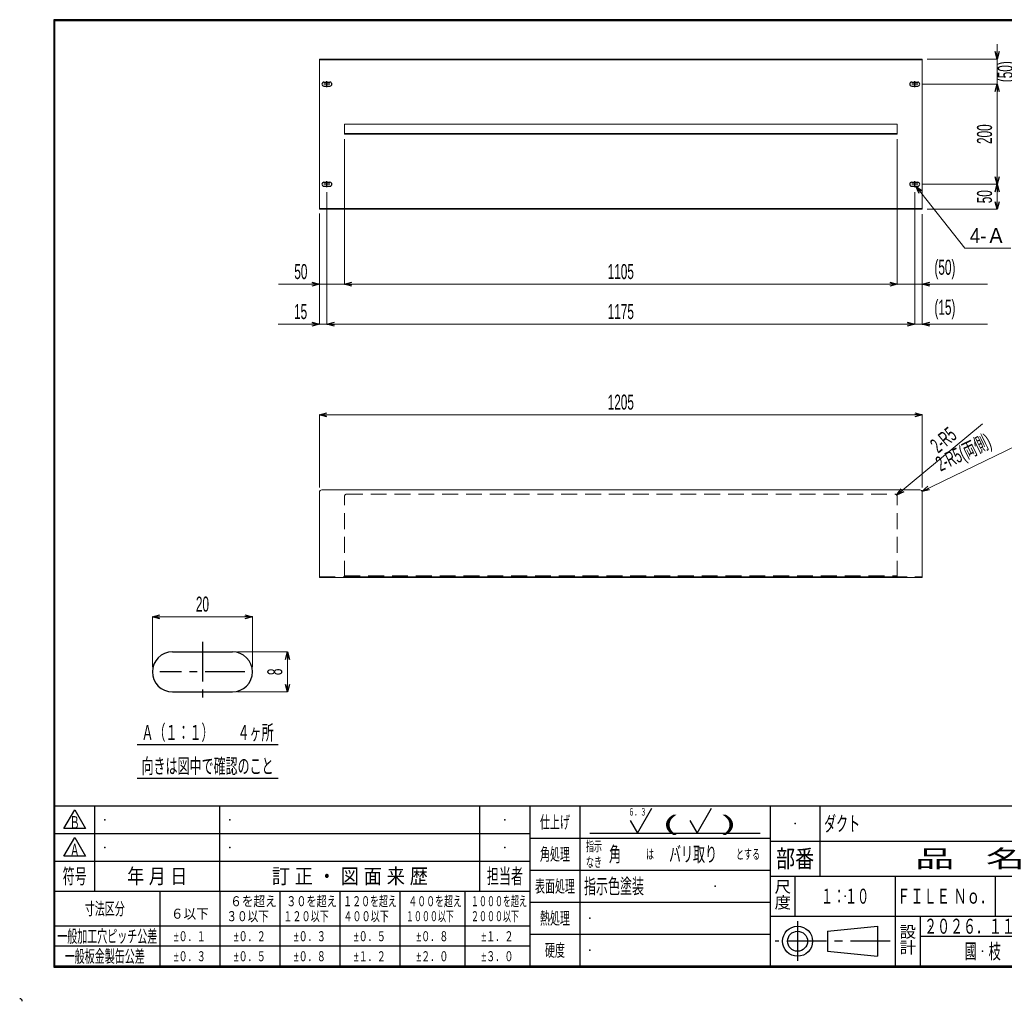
# Model space of a CAD drawing. Header units: millimetres. Extents: x -1485 to 1485, y -1050 to 1050.
# Drawn here: x -1485 to 485, y -1050 to 912 of the extents above; entities that cross this region are included whole.
import ezdxf
from ezdxf.enums import TextEntityAlignment as Align

# ---------------------------------------------------------------- set-up
doc = ezdxf.new("R2010")
doc.units = ezdxf.units.MM
doc.header["$LTSCALE"] = 2.5
doc.header["$PDSIZE"] = 1
doc.linetypes.add('CENTER', pattern=[50.8, 31.75, -6.35, 6.35, -6.35])
doc.linetypes.add('DASHED', pattern=[19.05, 12.7, -6.35])
for name, color, linetype in [('Layer0001', 7, 'Continuous'), ('Layer0012', 7, 'Continuous'), ('Layer0013', 7, 'Continuous'), ('Layer0014', 7, 'Continuous')]:
    doc.layers.add(name, color=color, linetype=linetype)
doc.styles.add('dcStyle0', font='ＭＳ Ｐゴシック', dxfattribs={"width": 0.6})
doc.styles.add('dcStyle1', font='@ＭＳ Ｐゴシック', dxfattribs={"width": 0.8})
doc.dimstyles.new('dc_Radial01', dxfattribs={"dimtxt": 30, "dimasz": 15.00113, "dimexe": 0, "dimexo": 10, "dimgap": 10, "dimtad": 3, "dimdec": 1, "dimdsep": 46, "dimtxsty": 'dcStyle0', "dimblk1": 'OPEN30', "dimblk2": 'OPEN30', "dimsah": 1, "dimcen": 0.09, "dimclrd": 4, "dimclre": 4, "dimclrt": 4, "dimadec": 0, "dimazin": 2, "dimtfac": 1, "dimtdec": 4, "dimtofl": 0, "dimtmove": 0, "dimatfit": 3, "dimfxl": 1, "dimarcsym": 1})
doc.dimstyles.new('dc_Rotated', dxfattribs={"dimtxt": 30, "dimasz": 15.00113, "dimexe": 0, "dimexo": 10, "dimgap": 10, "dimtad": 3, "dimdec": 1, "dimdsep": 46, "dimtxsty": 'dcStyle0', "dimblk1": 'OPEN30', "dimblk2": 'OPEN30', "dimsah": 1, "dimcen": 0.09, "dimclrd": 4, "dimclre": 4, "dimclrt": 4, "dimadec": 0, "dimazin": 2, "dimtfac": 1, "dimtdec": 4, "dimtmove": 0, "dimatfit": 3, "dimfxl": 1, "dimarcsym": 1})

# ---------------------------------------------------------------- blocks, each defined once
blk = doc.blocks.new('DC_GROUP_AAD6-2744_1')
at = {"layer": 'Layer0014', "color": 2, "style": 'dcStyle0'}
for s, width, p, p2 in [('指示', 0.55, (-353, -750), (-321, -750)), ('は', 0.55, (-233, -766), (-217, -766)), ('とする', 0.637211, (-53, -766), (-5, -766)), ('なき', 0.629933, (-353, -782), (-321, -782))]:
    blk.add_text(s, height=20, dxfattribs=dict(at, width=width)).set_placement(p, p2, align=Align.FIT)
blk = doc.blocks.new('DC_GROUP_AAD6-2744_4')
at = {"layer": 'Layer0014', "color": 2, "linetype": 'Continuous', "lineweight": 25}
for p, q in [((-1396.7, -760), (-1375, -722.5)), ((-1375, -722.5), (-1353.3, -760)), ((-1353.3, -760), (-1396.7, -760))]:
    blk.add_line(p, q, dxfattribs=at)
at = {"layer": 'Layer0014', "color": 2, "style": 'dcStyle0', "width": 0.769682}
blk.add_text('Ａ', height=25, dxfattribs=at).set_placement((-1385, -760), (-1365, -760), align=Align.FIT)
blk = doc.blocks.new('DC_GROUP_AAD6-2744_5')
at = {"layer": 'Layer0014', "color": 2, "linetype": 'Continuous', "lineweight": 25}
for p, q in [((-1396.7, -705), (-1375, -667.5)), ((-1375, -667.5), (-1353.3, -705)), ((-1353.3, -705), (-1396.7, -705))]:
    blk.add_line(p, q, dxfattribs=at)
at = {"layer": 'Layer0014', "color": 2, "style": 'dcStyle0', "width": 0.707699}
blk.add_text('Ｂ', height=25, dxfattribs=at).set_placement((-1385, -705), (-1365, -705), align=Align.FIT)
blk = doc.blocks.new('DC_GROUP_AAD6-2744_2')
at = {"layer": 'Layer0013', "color": 4, "linetype": 'Continuous', "lineweight": 25}
for p, q in [((-250.2, -714), (-221.3, -664)), ((-264.6, -689), (-250.2, -714))]:
    blk.add_line(p, q, dxfattribs=at)
at = {"layer": 'Layer0013', "color": 4, "style": 'dcStyle0', "width": 0.812153}
blk.add_text('６．３', height=15, dxfattribs=at).set_placement((-268.2, -679), (-232.2, -679), align=Align.FIT)
blk = doc.blocks.new('DC_GROUP_AAD6-2744_3')
at = {"layer": 'Layer0013', "color": 4, "linetype": 'Continuous', "lineweight": 25}
for p, q in [((-131, -714), (-102.1, -664)), ((-145.4, -689), (-131, -714))]:
    blk.add_line(p, q, dxfattribs=at)
blk = doc.blocks.new('DC_GROUP_AAD6-2744_7')
at = {"layer": 'Layer0013', "color": 4, "linetype": 'Continuous', "lineweight": 25}
blk.add_line((-1250.5, -603.9), (-968.5, -603.9), dxfattribs=at)
at = {"layer": 'Layer0013', "color": 4, "style": 'dcStyle0', "width": 0.586877}
blk.add_text('向きは図中で確認のこと', height=30, dxfattribs=at).set_placement((-1241.5, -594.9), (-977.5, -594.9), align=Align.FIT)
blk = doc.blocks.new('DC_GROUP_AAD6-2744_8')
at = {"layer": 'Layer0013', "color": 4, "linetype": 'Continuous', "lineweight": 25}
blk.add_line((-1250.5, -536.8), (-968.5, -536.8), dxfattribs=at)
at = {"layer": 'Layer0013', "color": 4, "style": 'dcStyle0', "width": 0.820741}
blk.add_text('Ａ（１：１）\u3000\u3000４ヶ所', height=30, dxfattribs=at).set_placement((-1241.5, -527.8), (-977.5, -527.8), align=Align.FIT)
blk = doc.blocks.new('_Open30')
at = {"color": 0, "linetype": 'ByBlock', "lineweight": -2}
for p, q in [((-1, 0.267949), (0, 0)), ((0, 0), (-1, -0.267949)), ((0, 0), (-1, 0))]:
    blk.add_line(p, q, dxfattribs=at)
blk = doc.blocks.new('DC_GROUP_AAD6-2744_17')
at = {"layer": 'Layer0013', "color": 4, "linetype": 'Continuous', "lineweight": 13}
for p, q in [((306.7, 578.8), (404.3, 455)), ((404.3, 455), (496.3, 455))]:
    blk.add_line(p, q, dxfattribs=at)
at = {"layer": 'Layer0013', "color": 4, "xscale": 15.00115266964712, "yscale": 15.00081580252128, "rotation": 128.2649375891976}
blk.add_blockref('_Open30', (306.7, 578.8), dxfattribs=at)
at = {"layer": 'Layer0013', "color": 4, "style": 'dcStyle0', "width": 0.962335}
blk.add_text('4-Ａ', height=30, dxfattribs=at).set_placement((414.3, 465), (486.3, 465), align=Align.FIT)
blk = doc.blocks.new('DC_GROUP_AAD6-2744_6')
at = {"color": 2, "linetype": 'CENTER', "lineweight": 25}
for p, q in [((-1119.7, -331.7), (-1119.7, -451.7)), ((-1119.7, -331.7), (-1119.7, -451.7)), ((-1034.7, -391.7), (-1204.7, -391.7))]:
    blk.add_line(p, q, dxfattribs=at)
at = {"color": 3, "linetype": 'Continuous', "lineweight": 25}
for p, q in [((-1179.7, -351.7), (-1059.7, -351.7)), ((-1179.7, -431.7), (-1059.7, -431.7))]:
    blk.add_line(p, q, dxfattribs=at)
for centre, start, end in [((-1179.7, -391.7), 90, 270), ((-1059.7, -391.7), 270, 90)]:
    blk.add_arc(centre, 40, start, end, dxfattribs=at)
blk = doc.blocks.new('DC_GROUP_AAD6-2744_11')
at = {"color": 3, "linetype": 'Continuous', "lineweight": 25}
for p, q in [((-876.9, 586.8), (-864.9, 586.8)), ((-876.9, 578.8), (-864.9, 578.8))]:
    blk.add_line(p, q, dxfattribs=at)
at = {"color": 2, "linetype": 'CENTER', "lineweight": 25}
for p, q in [((-864.9, 582.8), (-876.9, 582.8)), ((-870.9, 576.8), (-870.9, 588.8))]:
    blk.add_line(p, q, dxfattribs=at)
at = {"color": 3, "linetype": 'Continuous', "lineweight": 25}
for centre, start, end in [((-876.9, 582.8), 90, 270), ((-864.9, 582.8), 270, 90)]:
    blk.add_arc(centre, 4, start, end, dxfattribs=at)
blk = doc.blocks.new('DC_GROUP_AAD6-2744_12')
at = {"color": 3, "linetype": 'Continuous', "lineweight": 25}
for p, q in [((298.1, 586.8), (310.1, 586.8)), ((298.1, 578.8), (310.1, 578.8))]:
    blk.add_line(p, q, dxfattribs=at)
at = {"color": 2, "linetype": 'CENTER', "lineweight": 25}
for p, q in [((310.1, 582.8), (298.1, 582.8)), ((304.1, 576.8), (304.1, 588.8))]:
    blk.add_line(p, q, dxfattribs=at)
at = {"color": 3, "linetype": 'Continuous', "lineweight": 25}
for centre, start, end in [((298.1, 582.8), 90, 270), ((310.1, 582.8), 270, 90)]:
    blk.add_arc(centre, 4, start, end, dxfattribs=at)
blk = doc.blocks.new('DC_GROUP_AAD6-2744_13')
at = {"color": 2, "linetype": 'CENTER', "lineweight": 25}
for p, q in [((-870.9, 776.8), (-870.9, 788.8)), ((-864.9, 782.8), (-876.9, 782.8))]:
    blk.add_line(p, q, dxfattribs=at)
at = {"color": 3, "linetype": 'Continuous', "lineweight": 25}
for p, q in [((-876.9, 786.8), (-864.9, 786.8)), ((-876.9, 778.8), (-864.9, 778.8))]:
    blk.add_line(p, q, dxfattribs=at)
for centre, start, end in [((-876.9, 782.8), 90, 270), ((-864.9, 782.8), 270, 90)]:
    blk.add_arc(centre, 4, start, end, dxfattribs=at)
blk = doc.blocks.new('DC_GROUP_AAD6-2744_14')
at = {"color": 2, "linetype": 'CENTER', "lineweight": 25}
for p, q in [((304.1, 776.8), (304.1, 788.8)), ((310.1, 782.8), (298.1, 782.8))]:
    blk.add_line(p, q, dxfattribs=at)
at = {"color": 3, "linetype": 'Continuous', "lineweight": 25}
for p, q in [((298.1, 786.8), (310.1, 786.8)), ((298.1, 778.8), (310.1, 778.8))]:
    blk.add_line(p, q, dxfattribs=at)
for centre, start, end in [((298.1, 782.8), 90, 270), ((310.1, 782.8), 270, 90)]:
    blk.add_arc(centre, 4, start, end, dxfattribs=at)
blk = doc.blocks.new('*D7')
at = {"layer": 'Layer0012', "color": 4, "linetype": 'Continuous', "lineweight": 13}
for p, q in [((-1219.7, -281.7), (-1019.7, -281.7)), ((-1219.7, -381.7), (-1219.7, -281.7)), ((-1019.7, -381.7), (-1019.7, -281.7))]:
    blk.add_line(p, q, dxfattribs=at)
at = {"layer": 'Layer0012', "color": 4, "xscale": 15.00115266964712, "yscale": 15.00081580252128}
for p, rotation in [((-1219.7, -281.7), 180), ((-1019.7, -281.7), 360)]:
    blk.add_blockref('_Open30', p, dxfattribs=dict(at, rotation=rotation))
at = {"layer": 'Layer0012', "color": 4, "insert": (-1119.7, -271.7), "char_height": 30, "attachment_point": 8, "style": 'dcStyle0'}
blk.add_mtext('\\T1.00;20', dxfattribs=at)
blk = doc.blocks.new('*D8')
at = {"layer": 'Layer0012', "color": 4, "linetype": 'Continuous', "lineweight": 13}
for p, q in [((-1049.7, -351.7), (-949.7, -351.7)), ((-949.7, -431.7), (-949.7, -351.7)), ((-1049.7, -431.7), (-949.7, -431.7))]:
    blk.add_line(p, q, dxfattribs=at)
at = {"layer": 'Layer0012', "color": 4, "xscale": 15.00115266964712, "yscale": 15.00081580252128}
for p, rotation in [((-949.7, -351.7), 90), ((-949.7, -431.7), 270)]:
    blk.add_blockref('_Open30', p, dxfattribs=dict(at, rotation=rotation))
at = {"layer": 'Layer0012', "color": 4, "insert": (-959.7, -391.7), "char_height": 30, "attachment_point": 8, "rotation": 90, "style": 'dcStyle0'}
blk.add_mtext('\\T1.00;8', dxfattribs=at)
blk = doc.blocks.new('*D22')
at = {"layer": 'Layer0012', "color": 4, "linetype": 'Continuous', "lineweight": 13}
blk.add_line((545.9, 79.2), (318.6, -31), dxfattribs=at)
at = {"layer": 'Layer0012', "color": 4, "xscale": 15.00115266964712, "yscale": 15.00081580252128, "rotation": 205.8516462206461}
blk.add_blockref('_Open30', (318.6, -31), dxfattribs=at)
at = {"layer": 'Layer0012', "color": 4, "insert": (359.8, 0.1), "char_height": 30, "attachment_point": 7, "rotation": 25.8516, "style": 'dcStyle0'}
blk.add_mtext('\\T1.00;2-R5(両側)', dxfattribs=at)
blk = doc.blocks.new('*D23')
at = {"layer": 'Layer0012', "color": 4, "linetype": 'Continuous', "lineweight": 13}
blk.add_line((439.6, 103.7), (268, -38.4), dxfattribs=at)
at = {"layer": 'Layer0012', "color": 4, "xscale": 15.00115266964712, "yscale": 15.00081580252128, "rotation": 219.6178666638389}
blk.add_blockref('_Open30', (268, -38.4), dxfattribs=at)
at = {"layer": 'Layer0012', "color": 4, "insert": (351.5, 43.8), "char_height": 30, "attachment_point": 7, "rotation": 39.6179, "style": 'dcStyle0'}
blk.add_mtext('\\T1.00;2-R5', dxfattribs=at)
blk = doc.blocks.new('*D24')
at = {"layer": 'Layer0012', "color": 4, "linetype": 'Continuous', "lineweight": 13}
for p, q in [((-870.9, 566.8), (-870.9, 302.8)), ((-885.9, 524.4), (-885.9, 302.8)), ((-968.4, 302.8), (-885.9, 302.8)), ((-885.9, 302.8), (-870.9, 302.8))]:
    blk.add_line(p, q, dxfattribs=at)
at = {"layer": 'Layer0012', "color": 4, "xscale": 15.00115266964712, "yscale": 15.00081580252128, "rotation": 360}
blk.add_blockref('_Open30', (-885.9, 302.8), dxfattribs=at)
at = {"layer": 'Layer0012', "color": 4, "insert": (-910.4, 312.8), "char_height": 30, "attachment_point": 9, "style": 'dcStyle0'}
blk.add_mtext('\\T1.00;15', dxfattribs=at)
blk = doc.blocks.new('*D25')
at = {"layer": 'Layer0012', "color": 4, "linetype": 'Continuous', "lineweight": 13}
for p, q in [((-870.9, 566.8), (-870.9, 302.8)), ((304.1, 566.8), (304.1, 302.8)), ((-870.9, 302.8), (304.1, 302.8))]:
    blk.add_line(p, q, dxfattribs=at)
at = {"layer": 'Layer0012', "color": 4, "xscale": 15.00115266964712, "yscale": 15.00081580252128}
for p, rotation in [((-870.9, 302.8), 180), ((304.1, 302.8), 360)]:
    blk.add_blockref('_Open30', p, dxfattribs=dict(at, rotation=rotation))
at = {"layer": 'Layer0012', "color": 4, "insert": (-283.4, 312.8), "char_height": 30, "attachment_point": 8, "style": 'dcStyle0'}
blk.add_mtext('\\T1.00;1175', dxfattribs=at)
blk = doc.blocks.new('*D26')
at = {"layer": 'Layer0012', "color": 4, "linetype": 'Continuous', "lineweight": 13}
for p, q in [((304.1, 566.8), (304.1, 302.8)), ((319.1, 522.8), (319.1, 302.8)), ((304.1, 302.8), (319.1, 302.8)), ((449.6, 302.8), (319.1, 302.8))]:
    blk.add_line(p, q, dxfattribs=at)
at = {"layer": 'Layer0012', "color": 4, "xscale": 15.00115266964712, "yscale": 15.00081580252128, "rotation": 180}
blk.add_blockref('_Open30', (319.1, 302.8), dxfattribs=at)
at = {"layer": 'Layer0012', "color": 4, "insert": (343.6, 312.8), "char_height": 30, "attachment_point": 7, "style": 'dcStyle0'}
blk.add_mtext('\\T1.00;(15)', dxfattribs=at)
blk = doc.blocks.new('*D27')
at = {"layer": 'Layer0012', "color": 4, "linetype": 'Continuous', "lineweight": 13}
for p, q in [((-885.9, 121.9), (319.1, 121.9)), ((-885.9, -23.1), (-885.9, 121.9)), ((319.1, -23.1), (319.1, 121.9))]:
    blk.add_line(p, q, dxfattribs=at)
at = {"layer": 'Layer0012', "color": 4, "xscale": 15.00115266964712, "yscale": 15.00081580252128}
for p, rotation in [((-885.9, 121.9), 180), ((319.1, 121.9), 360)]:
    blk.add_blockref('_Open30', p, dxfattribs=dict(at, rotation=rotation))
at = {"layer": 'Layer0012', "color": 4, "insert": (-283.4, 131.9), "char_height": 30, "attachment_point": 8, "style": 'dcStyle0'}
blk.add_mtext('\\T1.00;1205', dxfattribs=at)
blk = doc.blocks.new('*D28')
at = {"layer": 'Layer0012', "color": 4, "linetype": 'Continuous', "lineweight": 13}
for p, q in [((320.1, 582.8), (469.1, 582.8)), ((469.1, 532.8), (469.1, 582.8)), ((329.1, 532.8), (469.1, 532.8))]:
    blk.add_line(p, q, dxfattribs=at)
at = {"layer": 'Layer0012', "color": 4, "xscale": 15.00115266964712, "yscale": 15.00081580252128}
for p, rotation in [((469.1, 582.8), 90), ((469.1, 532.8), 270)]:
    blk.add_blockref('_Open30', p, dxfattribs=dict(at, rotation=rotation))
at = {"layer": 'Layer0012', "color": 4, "insert": (459.1, 557.8), "char_height": 30, "attachment_point": 8, "rotation": 90, "style": 'dcStyle0'}
blk.add_mtext('\\T1.00;50', dxfattribs=at)
blk = doc.blocks.new('*D29')
at = {"layer": 'Layer0012', "color": 4, "linetype": 'Continuous', "lineweight": 13}
for p, q in [((320.1, 782.8), (469.1, 782.8)), ((469.1, 582.8), (469.1, 782.8)), ((320.1, 582.8), (469.1, 582.8))]:
    blk.add_line(p, q, dxfattribs=at)
at = {"layer": 'Layer0012', "color": 4, "xscale": 15.00115266964712, "yscale": 15.00081580252128}
for p, rotation in [((469.1, 782.8), 90), ((469.1, 582.8), 270)]:
    blk.add_blockref('_Open30', p, dxfattribs=dict(at, rotation=rotation))
at = {"layer": 'Layer0012', "color": 4, "insert": (459.1, 682.8), "char_height": 30, "attachment_point": 8, "rotation": 90, "style": 'dcStyle0'}
blk.add_mtext('\\T1.00;200', dxfattribs=at)
blk = doc.blocks.new('*D30')
at = {"layer": 'Layer0012', "color": 4, "linetype": 'Continuous', "lineweight": 13}
for p, q in [((469.1, 862.8), (469.1, 832.8)), ((329.1, 832.8), (469.1, 832.8)), ((469.1, 782.8), (469.1, 832.8)), ((320.1, 782.8), (469.1, 782.8))]:
    blk.add_line(p, q, dxfattribs=at)
at = {"layer": 'Layer0012', "color": 4, "xscale": 15.00115266964712, "yscale": 15.00081580252128, "rotation": 270}
blk.add_blockref('_Open30', (469.1, 832.8), dxfattribs=at)
at = {"layer": 'Layer0012', "color": 4, "insert": (509.1, 807.6), "char_height": 30, "attachment_point": 8, "rotation": 90, "style": 'dcStyle0'}
blk.add_mtext('\\T1.00;(50)', dxfattribs=at)
blk = doc.blocks.new('*D31')
at = {"layer": 'Layer0012', "color": 4, "linetype": 'Continuous', "lineweight": 13}
for p, q in [((-835.9, 672.8), (-835.9, 382.8)), ((-885.9, 524.4), (-885.9, 382.8)), ((-967.9, 382.8), (-885.9, 382.8)), ((-885.9, 382.8), (-835.9, 382.8))]:
    blk.add_line(p, q, dxfattribs=at)
at = {"layer": 'Layer0012', "color": 4, "xscale": 15.00115266964712, "yscale": 15.00081580252128, "rotation": 360}
blk.add_blockref('_Open30', (-885.9, 382.8), dxfattribs=at)
at = {"layer": 'Layer0012', "color": 4, "insert": (-909.9, 392.8), "char_height": 30, "attachment_point": 9, "style": 'dcStyle0'}
blk.add_mtext('\\T1.00;50', dxfattribs=at)
blk = doc.blocks.new('*D32')
at = {"layer": 'Layer0012', "color": 4, "linetype": 'Continuous', "lineweight": 13}
for p, q in [((-835.9, 672.8), (-835.9, 382.8)), ((269.1, 672.8), (269.1, 382.8)), ((-835.9, 382.8), (269.1, 382.8))]:
    blk.add_line(p, q, dxfattribs=at)
at = {"layer": 'Layer0012', "color": 4, "xscale": 15.00115266964712, "yscale": 15.00081580252128}
for p, rotation in [((-835.9, 382.8), 180), ((269.1, 382.8), 360)]:
    blk.add_blockref('_Open30', p, dxfattribs=dict(at, rotation=rotation))
at = {"layer": 'Layer0012', "color": 4, "insert": (-283.4, 392.8), "char_height": 30, "attachment_point": 8, "style": 'dcStyle0'}
blk.add_mtext('\\T1.00;1105', dxfattribs=at)
blk = doc.blocks.new('*D33')
at = {"layer": 'Layer0012', "color": 4, "linetype": 'Continuous', "lineweight": 13}
for p, q in [((269.1, 672.8), (269.1, 382.8)), ((319.1, 522.8), (319.1, 382.8)), ((269.1, 382.8), (319.1, 382.8)), ((449.6, 382.8), (319.1, 382.8))]:
    blk.add_line(p, q, dxfattribs=at)
at = {"layer": 'Layer0012', "color": 4, "xscale": 15.00115266964712, "yscale": 15.00081580252128, "rotation": 180}
blk.add_blockref('_Open30', (319.1, 382.8), dxfattribs=at)
at = {"layer": 'Layer0012', "color": 4, "insert": (343.6, 392.8), "char_height": 30, "attachment_point": 7, "style": 'dcStyle0'}
blk.add_mtext('\\T1.00;(50)', dxfattribs=at)
blk = doc.blocks.new('DC_GROUP_AAD6-2744_15')
at = {"color": 3, "linetype": 'Continuous', "lineweight": 18}
for p, q in [((-573.9, 832.8), (-573.9, 831.2)), ((-138.9, 832.8), (-138.9, 831.2)), ((319.1, 534.8), (319.1, 532.8))]:
    blk.add_line(p, q, dxfattribs=at)
at = {"layer": 'Layer0001', "color": 3, "linetype": 'Continuous', "lineweight": 18}
for p, q in [((-885.9, 532.8), (-885.9, 832.8)), ((-885.9, 832.8), (319.1, 832.8)), ((319.1, 831.2), (-885.9, 831.2)), ((319.1, 832.8), (319.1, 534.8)), ((-835.9, 702.8), (269.1, 702.8)), ((-835.9, 682.8), (-835.9, 702.8)), ((269.1, 702.8), (269.1, 682.8)), ((269.1, 684.4), (-835.9, 684.4)), ((-835.9, 682.8), (269.1, 682.8)), ((-885.9, 534.4), (319.1, 534.4)), ((319.1, 532.8), (-885.9, 532.8))]:
    blk.add_line(p, q, dxfattribs=at)

msp = doc.modelspace()

# ---------------------------------------------------------------- linework, layer by layer
at = {"layer": 'Layer0001', "color": 3, "linetype": 'Continuous', "lineweight": 18}
for p, q in [((-885.9, -78.14), (-885.9, -33.14)), ((-880.9, -28.14), (314.12, -28.14)), ((319.12, -33.14), (319.12, -203.14)), ((-885.9, -203.14), (-885.9, -78.14)), ((-882.3, -203.14), (-885.9, -203.14)), ((-882.3, -203.14), (-855.9, -203.14)), ((319.12, -203.14), (-855.9, -203.14))]:
    msp.add_line(p, q, dxfattribs=at)
at = {"layer": 'Layer0001', "color": 3, "linetype": 'DASHED', "lineweight": 18}
for p, q in [((-830.9, -36.54), (264.12, -36.54)), ((-835.9, -201.54), (-835.9, -41.54)), ((269.12, -201.54), (269.12, -41.54)), ((-885.9, -201.54), (319.12, -201.54)), ((-835.9, -199.94), (269.12, -199.94)), ((269.12, -201.54), (-835.9, -201.54))]:
    msp.add_line(p, q, dxfattribs=at)
at = {"layer": 'Layer0001', "color": 3, "linetype": 'Continuous', "lineweight": 18}
for centre, start, end in [((-880.9, -33.14), 90, 180), ((314.12, -33.14), 0, 90)]:
    msp.add_arc(centre, 5, start, end, dxfattribs=at)
at = {"layer": 'Layer0001', "color": 3, "linetype": 'DASHED', "lineweight": 18}
for centre, start, end in [((-830.9, -41.54), 90, 180), ((264.12, -41.54), 0, 90)]:
    msp.add_arc(centre, 5, start, end, dxfattribs=at)
at = {"layer": 'Layer0014', "color": 3, "linetype": 'Continuous', "lineweight": 25}
for p, q in [((1416.5, 911.5), (-1416.5, 911.5)), ((-1416.5, 911.5), (-1416.5, -981.5)), ((-1415, -980), (-1415, 910)), ((-1415, 910), (1415, 910)), ((1415, -660), (-1415, -660)), ((-1335, -830), (-1335, -660)), ((-1085, -830), (-1085, -660)), ((-565, -830), (-565, -660)), ((-465, -660), (-465, -980)), ((15, -660), (15, -980)), ((115, -800), (115, -660)), ((-1415, -715), (-465, -715)), ((-465, -724), (15, -724)), ((15, -730), (1415, -730)), ((-1415, -770), (-465, -770)), ((-465, -788), (15, -788)), ((15, -800), (1415, -800)), ((265, -800), (265, -980)), ((-1415, -830), (-465, -830)), ((-1205, -830), (-1205, -980)), ((-465, -852), (15, -852)), ((15, -880), (1415, -880)), ((-465, -900), (-1415, -900)), ((130, -910), (230, -900)), ((230, -900), (230, -960)), ((-465, -916), (15, -916)), ((130, -910), (130, -950)), ((-465, -940), (-1415, -940)), ((130, -950), (230, -960)), ((-1416.5, -981.5), (1416.5, -981.5)), ((1415, -980), (-1415, -980))]:
    msp.add_line(p, q, dxfattribs=at)
at = {"layer": 'Layer0014', "color": 4, "linetype": 'Continuous', "lineweight": 25}
for p, q in [((-365, -660), (-365, -980)), ((-345, -714), (-5, -714)), ((65, -880), (65, -800)), ((465, -800), (465, -880)), ((-1085, -830), (-1085, -980)), ((-965, -830), (-965, -980)), ((-845, -830), (-845, -980)), ((-725, -830), (-725, -980)), ((-595, -830), (-595, -980)), ((315, -880), (315, -980)), ((315, -920), (565, -920))]:
    msp.add_line(p, q, dxfattribs=at)
at = {"layer": 'Layer0014', "color": 2, "linetype": 'CENTER', "lineweight": 25}
for p, q in [((70, -890), (70, -970)), ((255, -930), (25, -930))]:
    msp.add_line(p, q, dxfattribs=at)
at = {"layer": 'Layer0014', "color": 3, "linetype": 'Continuous', "lineweight": 25}
for radius in [30, 20]:
    msp.add_circle((70, -930), radius, dxfattribs=at)
at = {"layer": 'Layer0014', "color": 5, "linetype": 'Continuous', "lineweight": 25}
msp.add_arc((-1485, -1050), 5, 0, 90, dxfattribs=at)
at = {"layer": 'Layer0014', "color": 5, "linetype": 'Continuous'}
for p in [(-1315, -687.5), (-1065, -687.5), (-515, -687.5), (65, -695), (135, -695), (-1315, -742.5), (-1065, -742.5), (-515, -742.5), (-295, -756), (-175, -756), (-345, -820), (-95, -820), (165, -840), (-345, -884), (335, -900), (-345, -948), (440, -950)]:
    msp.add_point(p, dxfattribs=at)

# ---------------------------------------------------------------- block references
at = {"linetype": 'Continuous'}
for name in ['DC_GROUP_AAD6-2744_13', 'DC_GROUP_AAD6-2744_14', 'DC_GROUP_AAD6-2744_11', 'DC_GROUP_AAD6-2744_12', 'DC_GROUP_AAD6-2744_6']:
    msp.add_blockref(name, (0, 0), dxfattribs=at)
at = {"layer": 'Layer0001', "linetype": 'Continuous'}
msp.add_blockref('DC_GROUP_AAD6-2744_15', (0, 0), dxfattribs=at)
at = {"layer": 'Layer0013', "linetype": 'Continuous'}
for name in ['DC_GROUP_AAD6-2744_17', 'DC_GROUP_AAD6-2744_8', 'DC_GROUP_AAD6-2744_7', 'DC_GROUP_AAD6-2744_2', 'DC_GROUP_AAD6-2744_3']:
    msp.add_blockref(name, (0, 0), dxfattribs=at)
at = {"layer": 'Layer0014', "linetype": 'Continuous'}
for name in ['DC_GROUP_AAD6-2744_5', 'DC_GROUP_AAD6-2744_4', 'DC_GROUP_AAD6-2744_1']:
    msp.add_blockref(name, (0, 0), dxfattribs=at)

# ---------------------------------------------------------------- texts
at = {"layer": 'Layer0013', "color": 4, "style": 'dcStyle0'}
for s, width, p, p2 in [('(    )', 1.805192, (-198.01, -708.64), (-54.01, -708.64)), ('ダクト', 0.694787, (123, -710), (195, -710)), ('角', 0.55, (-307, -771), (-283, -771)), ('バリ取り', 0.629933, (-187, -771), (-91, -771)), ('指示色塗装', 0.55, (-357, -835), (-237, -835)), ('１：１０', 0.862443, (117, -855), (213, -855)), ('２０２６．１１.０２', 0.868013, (323, -915), (563, -915)), ('國\u3000枝', 0.619282, (404, -965), (476, -965))]:
    msp.add_text(s, height=30, dxfattribs=dict(at, width=width)).set_placement(p, p2, align=Align.FIT)
at = {"layer": 'Layer0014', "color": 2, "style": 'dcStyle0'}
for s, height, width, p, p2 in [('仕上げ', 25, 0.553553, (-445, -704.5), (-385, -704.5)), ('角処理', 25, 0.55, (-445, -768.5), (-385, -768.5)), ('部番', 35, 0.746429, (27, -782.5), (103, -782.5)), ('品   名', 35, 1.482973, (305, -782.5), (525, -782.5)), ('符号', 30, 0.55, (-1399, -815), (-1351, -815)), ('年 月 日', 30, 0.761909, (-1270, -815), (-1150, -815)), ('訂 正 ・ 図 面 来 歴', 30, 0.858543, (-981, -815), (-669, -815)), ('担当者', 30, 0.55, (-551, -815), (-479, -815)), ('表面処理', 25, 0.55, (-455, -832.5), (-375, -832.5)), ('ＦＩＬＥ Ｎｏ．', 30, 0.958586, (269, -855), (461, -855)), ('   ６を超え', 20, 0.883925, (-1083, -860), (-971, -860)), ('  ３０を超え', 20, 0.813175, (-963, -860), (-851, -860)), (' １２０を超え', 20, 0.752912, (-843, -860), (-731, -860)), (' ４００を超え', 20, 0.752912, (-713, -860), (-601, -860)), ('１０００を超え', 20, 0.700964, (-583, -860), (-471, -860)), ('寸法区分', 25, 0.55, (-1355, -877.5), (-1275, -877.5)), ('   ６以下', 20, 0.917262, (-1203, -885), (-1107, -885)), ('  ３０以下', 20, 0.829851, (-1083, -890), (-987, -890)), (' １２０以下', 20, 0.75765, (-963, -890), (-867, -890)), (' ４００以下', 20, 0.75765, (-843, -890), (-747, -890)), ('１０００以下', 20, 0.697008, (-713, -890), (-617, -890)), ('２０００以下', 20, 0.697008, (-583, -890), (-487, -890)), ('熱処理', 25, 0.55, (-445, -896.5), (-385, -896.5)), ('一般加工穴ピッチ公差', 25, 0.578487, (-1410, -932.5), (-1210, -932.5)), ('±０．１', 20, 0.725681, (-1177, -930), (-1113, -930)), ('±０．２', 20, 0.725681, (-1057, -930), (-993, -930)), ('±０．３', 20, 0.725681, (-937, -930), (-873, -930)), ('±０．５', 20, 0.725681, (-817, -930), (-753, -930)), ('±０．８', 20, 0.725681, (-692, -930), (-628, -930)), ('±１．２', 20, 0.725681, (-562, -930), (-498, -930)), ('一般板金製缶公差', 25, 0.55, (-1395, -972.5), (-1235, -972.5)), ('硬度', 25, 0.55, (-435, -960.5), (-395, -960.5)), ('±０．３', 20, 0.725681, (-1177, -970), (-1113, -970)), ('±０．５', 20, 0.725681, (-1057, -970), (-993, -970)), ('±０．８', 20, 0.725681, (-937, -970), (-873, -970)), ('±１．２', 20, 0.725681, (-817, -970), (-753, -970)), ('±２．０', 20, 0.725681, (-692, -970), (-628, -970)), ('±３．０', 20, 0.725681, (-562, -970), (-498, -970))]:
    msp.add_text(s, height=height, dxfattribs=dict(at, width=width)).set_placement(p, p2, align=Align.FIT)
at = {"layer": 'Layer0014', "color": 2, "style": 'dcStyle1', "width": 0.9625}
for s, p in [('尺度', (28, -805)), ('設計', (278, -895))]:
    msp.add_text(s, height=24, rotation=270, dxfattribs=at).set_placement(p)

# ---------------------------------------------------------------- dimensions: what is measured, and where the dimension line sits
at = {"layer": 'Layer0012', "linetype": 'Continuous', "lineweight": 13}
dim = msp.add_linear_dim(base=(469.12, 832.8), p1=(310.12, 782.8), p2=(319.12, 832.8), angle=90, text='(<>)', dimstyle='dc_Rotated', override={"dimtxt": 30, "dimasz": 15.00113, "dimexe": 0, "dimexo": 10, "dimgap": 40, "dimtad": 3, "dimtih": 0, "dimtoh": 0, "dimdec": 1, "dimlfac": 1, "dimzin": 8, "dimtxsty": 'dcStyle0', "dimblk1": 'Open30', "dimblk2": 'Open30', "dimsah": 1, "dimclrd": 4, "dimclre": 4, "dimclrt": 4, "dimazin": 2, "dimtofl": 1, "dimtolj": 0, "dimtzin": 8, "dimarcsym": 1}, dxfattribs=at)
dim.commit()
dim.dimension.update_dxf_attribs({"geometry": '*D30', "text_midpoint": (469.12, 807.59), "dimtype": 160})
for base, p1, p2, override, picture, middle in [((469.12, 782.8), (310.12, 582.8), (310.12, 782.8), {"dimtxt": 30, "dimasz": 15.00113, "dimexe": 0, "dimexo": 10, "dimgap": 10, "dimtad": 3, "dimtih": 0, "dimtoh": 0, "dimdec": 1, "dimlfac": 1, "dimzin": 8, "dimtxsty": 'dcStyle0', "dimblk1": 'Open30', "dimblk2": 'Open30', "dimsah": 1, "dimclrd": 4, "dimclre": 4, "dimclrt": 4, "dimazin": 2, "dimtofl": 1, "dimtolj": 0, "dimtzin": 8, "dimarcsym": 1}, '*D29', (469.12, 682.8)), ((469.12, 582.8), (319.12, 532.8), (310.12, 582.8), {"dimtxt": 30, "dimasz": 15.00113, "dimexe": 0, "dimexo": 10, "dimgap": 10, "dimtad": 3, "dimtih": 0, "dimtoh": 0, "dimdec": 1, "dimlfac": 1, "dimzin": 8, "dimtxsty": 'dcStyle0', "dimblk1": 'Open30', "dimblk2": 'Open30', "dimsah": 1, "dimclrd": 4, "dimclre": 4, "dimclrt": 4, "dimazin": 2, "dimtofl": 1, "dimtolj": 0, "dimtzin": 8, "dimarcsym": 1}, '*D28', (469.12, 557.8)), ((-949.71, -351.71), (-1059.71, -431.71), (-1059.71, -351.71), {"dimtxt": 30, "dimasz": 15.00113, "dimexe": 0, "dimexo": 10, "dimgap": 10, "dimtad": 3, "dimtih": 0, "dimtoh": 0, "dimdec": 1, "dimlfac": 0.1, "dimzin": 8, "dimtxsty": 'dcStyle0', "dimblk1": 'Open30', "dimblk2": 'Open30', "dimsah": 1, "dimclrd": 4, "dimclre": 4, "dimclrt": 4, "dimazin": 2, "dimtofl": 1, "dimtolj": 0, "dimtzin": 8, "dimarcsym": 1}, '*D8', (-949.71, -391.71))]:
    dim = msp.add_linear_dim(base=base, p1=p1, p2=p2, angle=90, dimstyle='dc_Rotated', override=override, dxfattribs=at)
    dim.commit()
    dim.dimension.update_dxf_attribs({"geometry": picture, "text_midpoint": middle, "dimtype": 160})
for base, p1, p2, override, picture, middle in [((-835.9, 382.8), (-885.9, 534.4), (-835.9, 682.8), {"dimtxt": 30, "dimasz": 15.00113, "dimexe": 0, "dimexo": 10, "dimgap": 10, "dimtad": 3, "dimtih": 0, "dimtoh": 0, "dimdec": 1, "dimlfac": 1, "dimzin": 8, "dimtxsty": 'dcStyle0', "dimblk1": 'Open30', "dimblk2": 'Open30', "dimsah": 1, "dimclrd": 4, "dimclre": 4, "dimclrt": 4, "dimazin": 2, "dimtofl": 1, "dimtolj": 0, "dimtzin": 8, "dimarcsym": 1}, '*D31', (-933.9, 382.8)), ((269.12, 382.8), (-835.9, 682.8), (269.12, 682.8), {"dimtxt": 30, "dimasz": 15.00113, "dimexe": 0, "dimexo": 10, "dimgap": 10, "dimtad": 3, "dimtih": 0, "dimtoh": 0, "dimdec": 1, "dimlfac": 1, "dimzin": 8, "dimtxsty": 'dcStyle0', "dimblk1": 'Open30', "dimblk2": 'Open30', "dimsah": 1, "dimclrd": 4, "dimclre": 4, "dimclrt": 4, "dimazin": 2, "dimtofl": 1, "dimtolj": 0, "dimtzin": 8, "dimarcsym": 1}, '*D32', (-283.39, 382.8)), ((-870.9, 302.8), (-885.9, 534.4), (-870.9, 576.8), {"dimtxt": 30, "dimasz": 15.00113, "dimexe": 0, "dimexo": 10, "dimgap": 10, "dimtad": 3, "dimtih": 0, "dimtoh": 0, "dimdec": 1, "dimlfac": 1, "dimzin": 8, "dimtxsty": 'dcStyle0', "dimblk1": 'Open30', "dimblk2": 'Open30', "dimsah": 1, "dimclrd": 4, "dimclre": 4, "dimclrt": 4, "dimazin": 2, "dimtofl": 1, "dimtolj": 0, "dimtzin": 8, "dimarcsym": 1}, '*D24', (-934.39, 302.8)), ((304.12, 302.8), (-870.9, 576.8), (304.12, 576.8), {"dimtxt": 30, "dimasz": 15.00113, "dimexe": 0, "dimexo": 10, "dimgap": 10, "dimtad": 3, "dimtih": 0, "dimtoh": 0, "dimdec": 1, "dimlfac": 1, "dimzin": 8, "dimtxsty": 'dcStyle0', "dimblk1": 'Open30', "dimblk2": 'Open30', "dimsah": 1, "dimclrd": 4, "dimclre": 4, "dimclrt": 4, "dimazin": 2, "dimtofl": 1, "dimtolj": 0, "dimtzin": 8, "dimarcsym": 1}, '*D25', (-283.39, 302.8)), ((319.12, 121.86), (-885.9, -33.14), (319.12, -33.14), {"dimtxt": 30, "dimasz": 15.00113, "dimexe": 0, "dimexo": 10, "dimgap": 10, "dimtad": 3, "dimtih": 0, "dimtoh": 0, "dimdec": 1, "dimlfac": 1, "dimzin": 8, "dimtxsty": 'dcStyle0', "dimblk1": 'Open30', "dimblk2": 'Open30', "dimsah": 1, "dimclrd": 4, "dimclre": 4, "dimclrt": 4, "dimazin": 2, "dimtofl": 1, "dimtolj": 0, "dimtzin": 8, "dimarcsym": 1}, '*D27', (-283.39, 121.86)), ((-1019.71, -281.71), (-1219.71, -391.71), (-1019.71, -391.71), {"dimtxt": 30, "dimasz": 15.00113, "dimexe": 0, "dimexo": 10, "dimgap": 10, "dimtad": 3, "dimtih": 0, "dimtoh": 0, "dimdec": 1, "dimlfac": 0.1, "dimzin": 8, "dimtxsty": 'dcStyle0', "dimblk1": 'Open30', "dimblk2": 'Open30', "dimsah": 1, "dimclrd": 4, "dimclre": 4, "dimclrt": 4, "dimazin": 2, "dimtofl": 1, "dimtolj": 0, "dimtzin": 8, "dimarcsym": 1}, '*D7', (-1119.71, -281.71))]:
    dim = msp.add_linear_dim(base=base, p1=p1, p2=p2, dimstyle='dc_Rotated', override=override, dxfattribs=at)
    dim.commit()
    dim.dimension.update_dxf_attribs({"geometry": picture, "text_midpoint": middle, "dimtype": 160})
for base, p1, picture, middle in [((319.12, 382.8), (269.12, 682.8), '*D33', (391.61, 382.8)), ((319.12, 302.8), (304.12, 576.8), '*D26', (391.61, 302.8))]:
    dim = msp.add_linear_dim(base=base, p1=p1, p2=(319.12, 532.8), text='(<>)', dimstyle='dc_Rotated', override={"dimtxt": 30, "dimasz": 15.00113, "dimexe": 0, "dimexo": 10, "dimgap": 10, "dimtad": 3, "dimtih": 0, "dimtoh": 0, "dimdec": 1, "dimlfac": 1, "dimzin": 8, "dimtxsty": 'dcStyle0', "dimblk1": 'Open30', "dimblk2": 'Open30', "dimsah": 1, "dimclrd": 4, "dimclre": 4, "dimclrt": 4, "dimazin": 2, "dimtofl": 1, "dimtolj": 0, "dimtzin": 8, "dimarcsym": 1}, dxfattribs=at)
    dim.commit()
    dim.dimension.update_dxf_attribs({"geometry": picture, "text_midpoint": middle, "dimtype": 160})
for center, mpoint, text, picture, middle in [((264.12, -41.54), (267.97, -38.35), '2-R5', '*D23', (394.9, 66.72)), ((314.12, -33.14), (318.62, -30.96), '2-R5(両側)', '*D22', (450.53, 32.95))]:
    dim = msp.add_radius_dim(center=center, mpoint=mpoint, text=text, dimstyle='dc_Radial01', override={"dimtxt": 30, "dimasz": 15.00113, "dimexe": 0, "dimexo": 10, "dimgap": 10, "dimtad": 3, "dimtih": 0, "dimtoh": 0, "dimdec": 1, "dimlfac": 1, "dimzin": 8, "dimtxsty": 'dcStyle0', "dimblk1": 'Open30', "dimblk2": 'Open30', "dimsah": 1, "dimclrd": 4, "dimclre": 4, "dimclrt": 4, "dimazin": 2, "dimtolj": 0, "dimtzin": 8, "dimarcsym": 1}, dxfattribs=at)
    dim.commit()
    dim.dimension.update_dxf_attribs({"geometry": picture, "text_midpoint": middle, "dimtype": 164})

doc.saveas('drawing.dxf')
